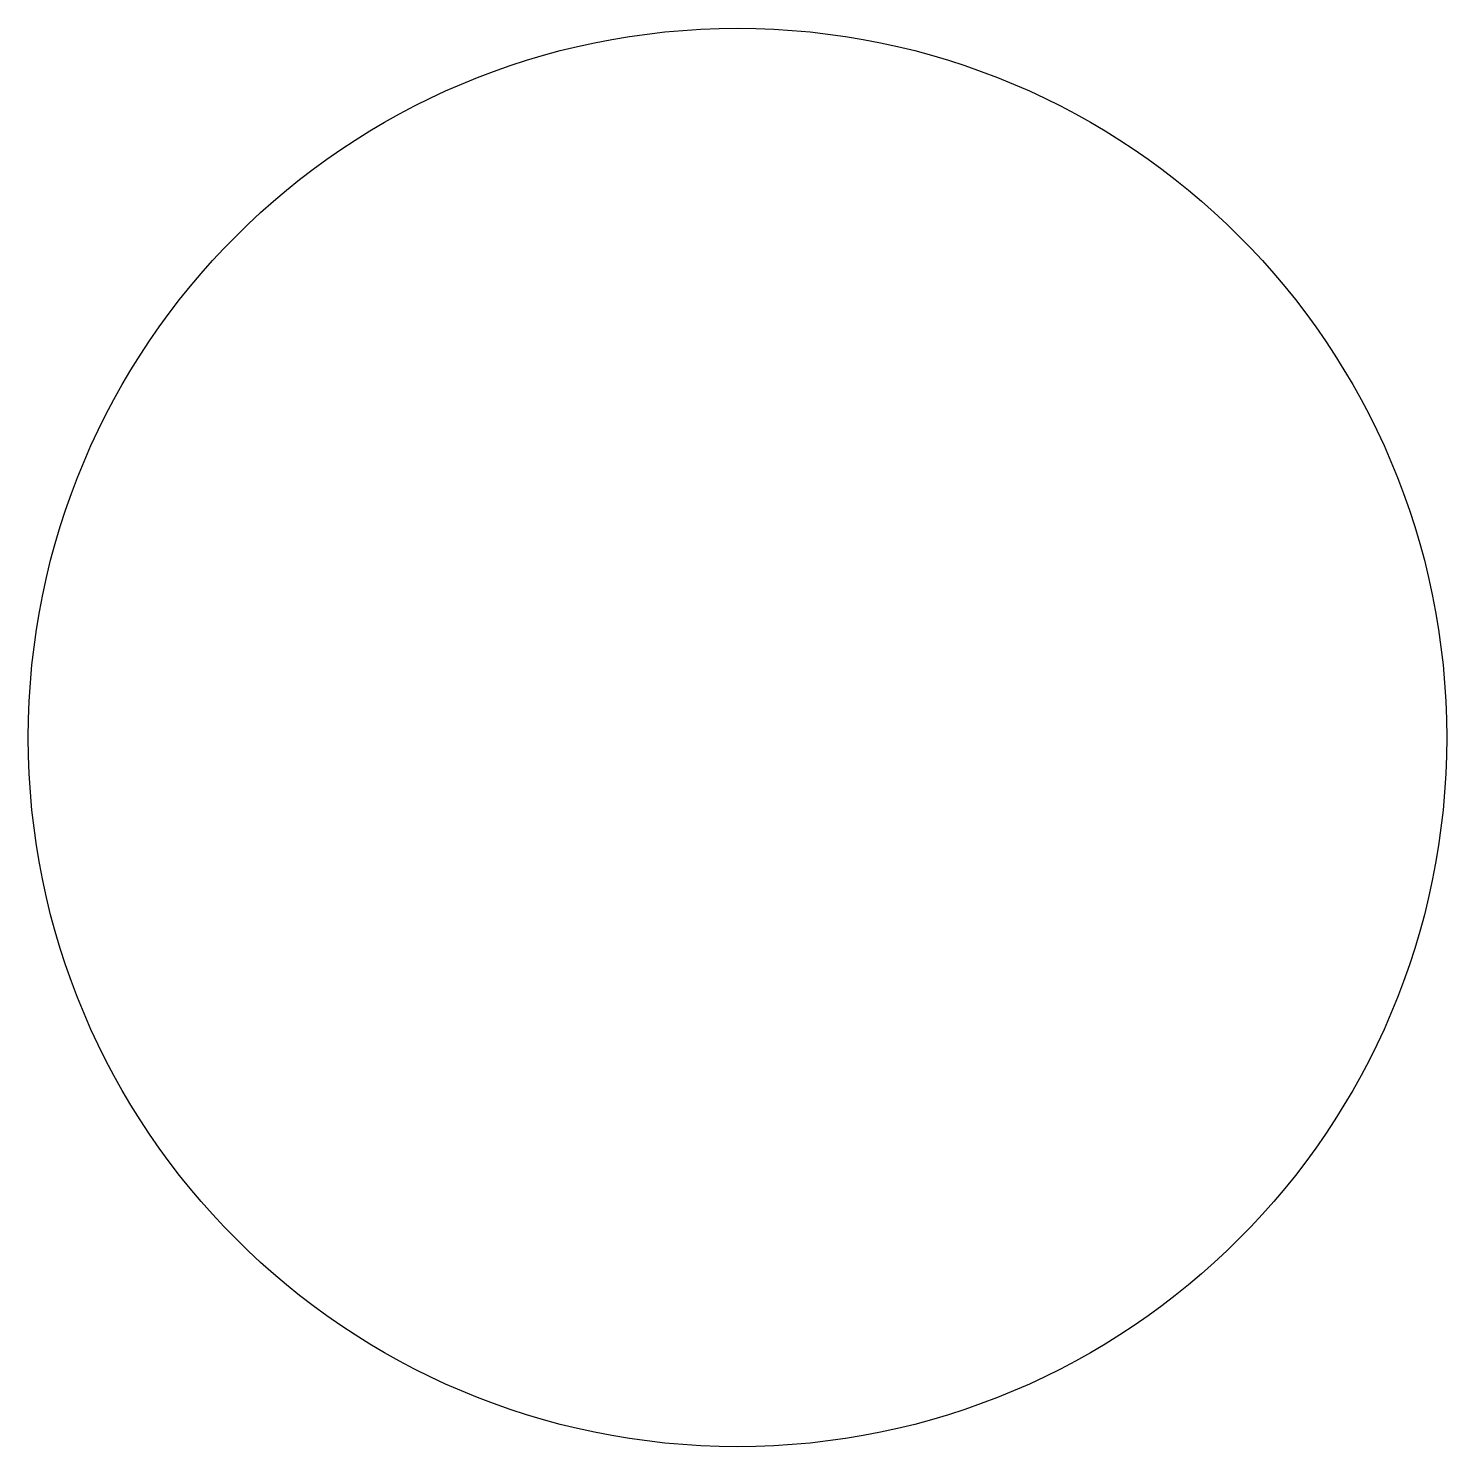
# Model space of a CAD drawing. Header units: millimetres. Extents: x 2620 to 2784, y 1140 to 1304.
import ezdxf

# ---------------------------------------------------------------- set-up
doc = ezdxf.new("R2010")
doc.units = ezdxf.units.MM
doc.header["$LTSCALE"] = 5
doc.header["$MEASUREMENT"] = 0
doc.layers.get('0').update_dxf_attribs({"color": 2})

msp = doc.modelspace()

# ---------------------------------------------------------------- linework, layer by layer
msp.add_circle((2702.04, 1221.62), 82.11)

doc.saveas('drawing.dxf')
